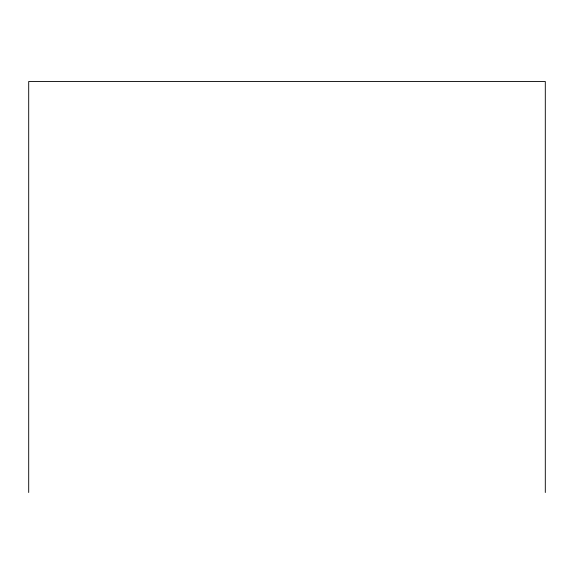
<?xml version="1.0" encoding="UTF-8"?>
<svg xmlns="http://www.w3.org/2000/svg" width="574" height="574" viewBox="0 0 574 574"><rect width="100%" height="100%" fill="white"/><g stroke="black" fill="none" stroke-linecap="round" stroke-linejoin="round"><path stroke-width="0.86" d="M545.3 492.506L545.3 81.494L28.7 81.494L28.7 492.506"/></g></svg>
